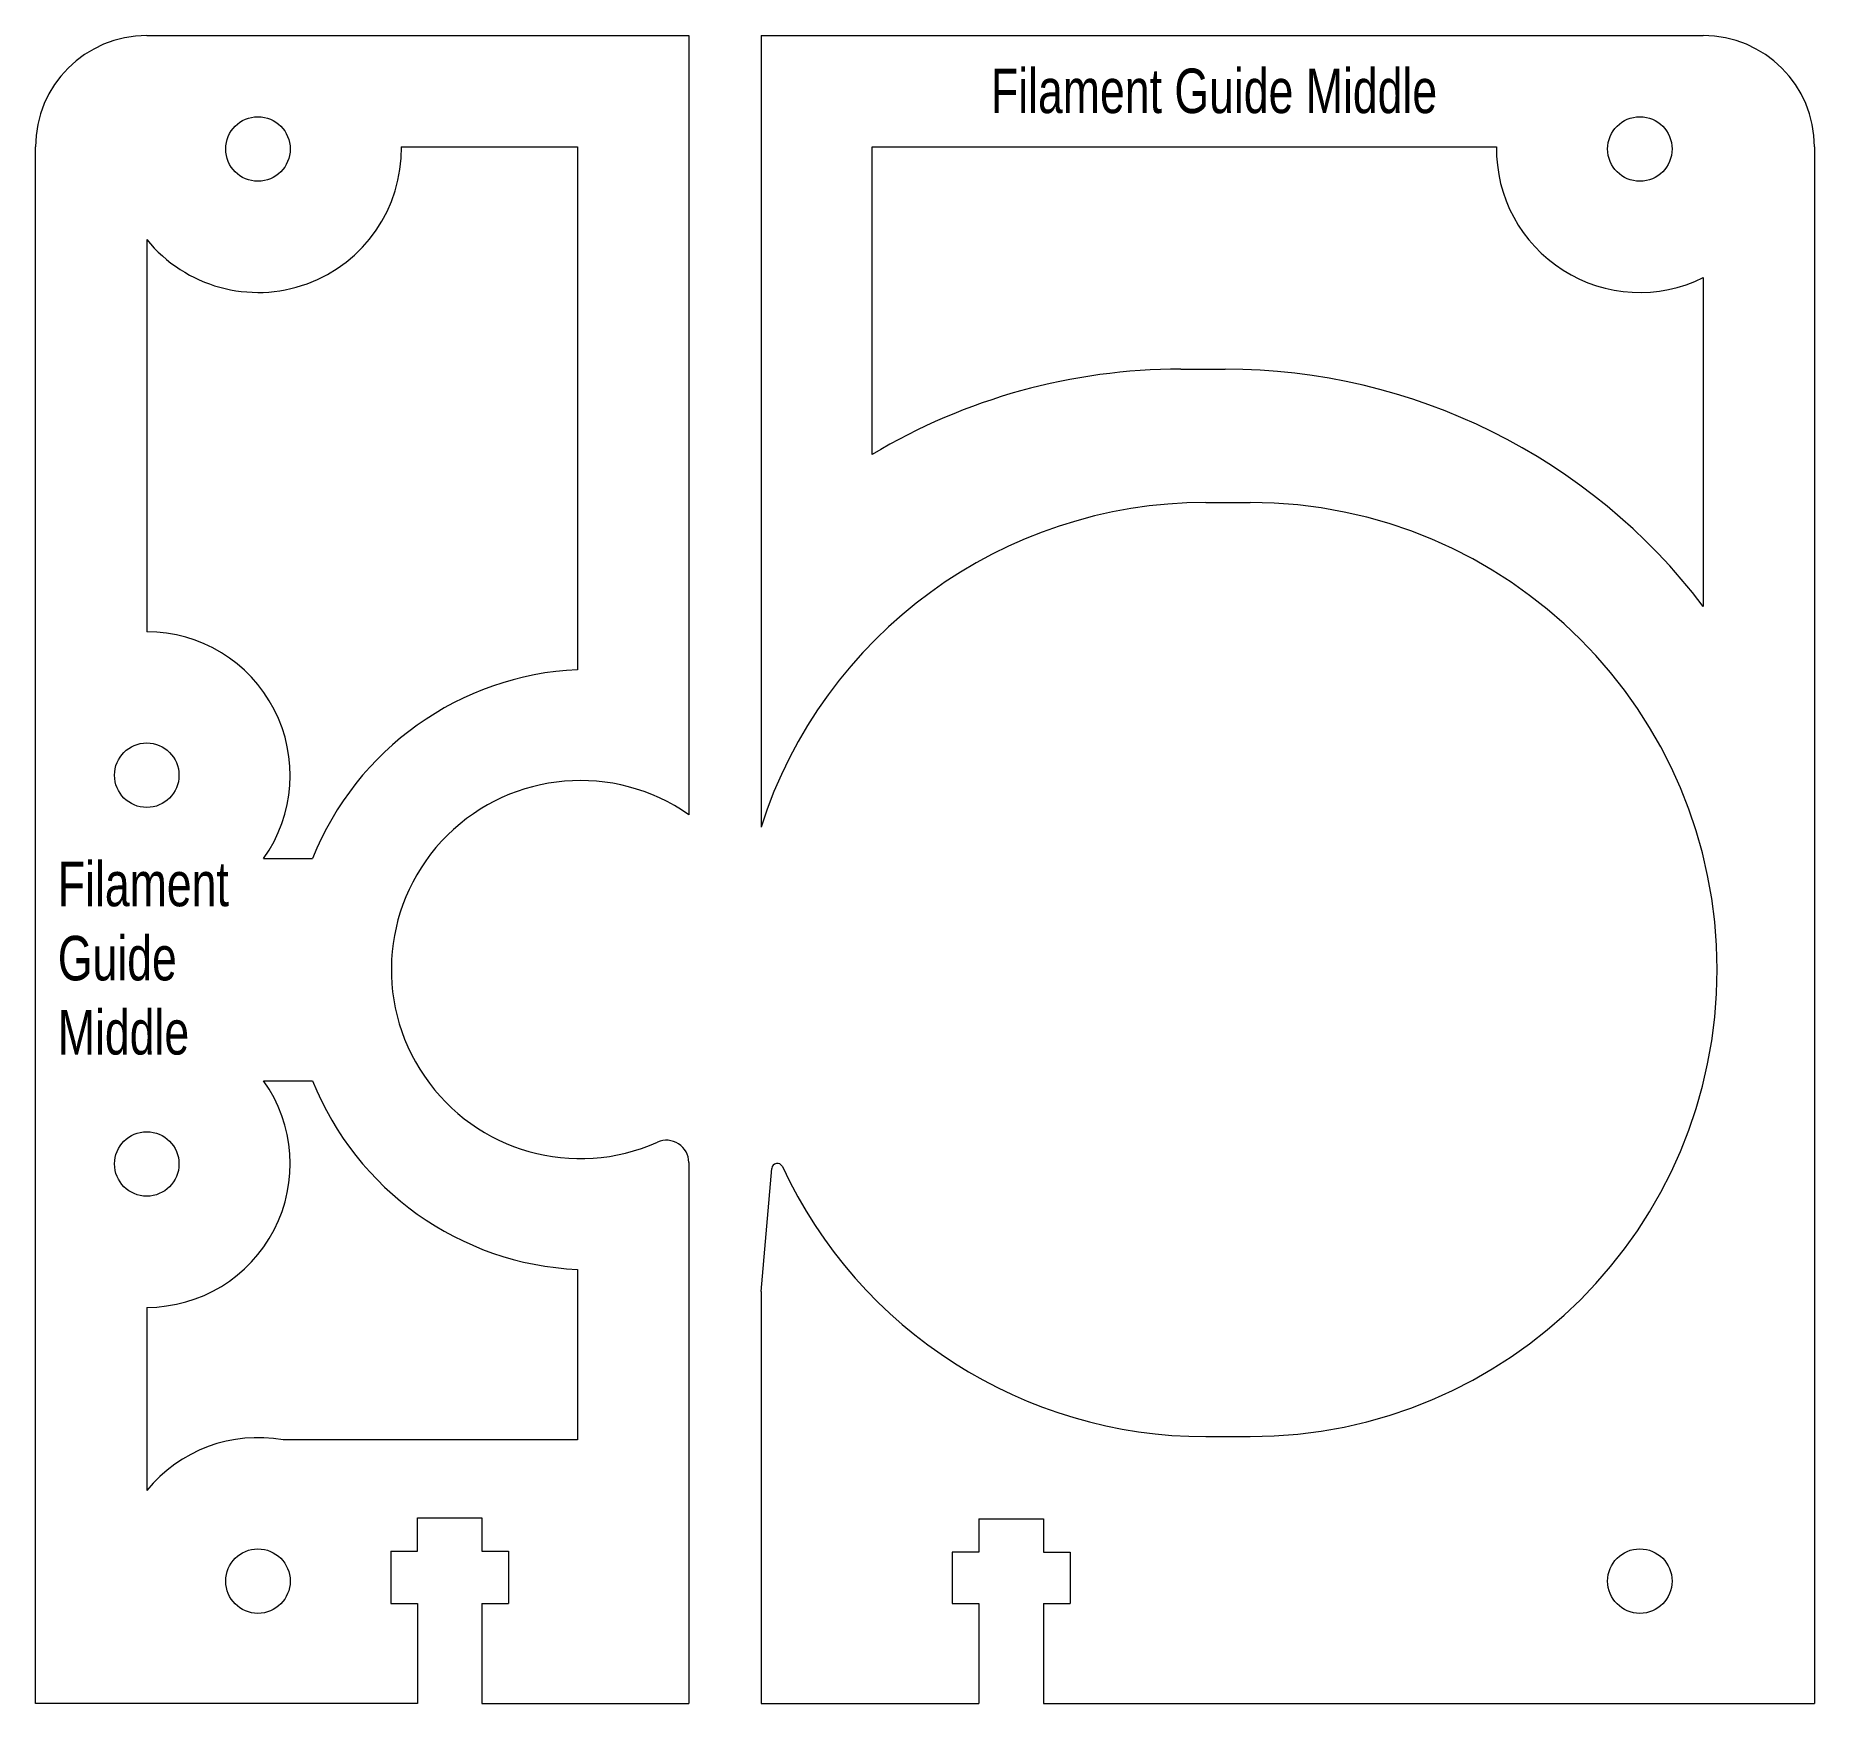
# Model space of a CAD drawing. Header units: millimetres. Extents: x 0 to 80, y 0 to 75.
import ezdxf

# ---------------------------------------------------------------- set-up
doc = ezdxf.new("R2010")
doc.units = ezdxf.units.MM
for name, color, linetype, lineweight, true_color in [('Filament Guide Middle', 7, 'CONTINUOUS', 0, 0x000000), ('Filament Guide Middle Honeycomb', 7, 'CONTINUOUS', 0, 0x000000), ('Filament Guide Middle Text', 4, 'CONTINUOUS', 0, 0x00ffff)]:
    doc.layers.add(name, color=color, linetype=linetype, lineweight=lineweight, true_color=true_color)
doc.styles.get("Standard").update_dxf_attribs({"font": 'txt', "width": 0.75})

msp = doc.modelspace()

# ---------------------------------------------------------------- linework, layer by layer
at = {"layer": 'Filament Guide Middle'}
for p, q in [((5, 75), (29.375, 75)), ((29.375, 75), (29.375, 39.963)), ((32.625, 75), (75, 75)), ((32.625, 75), (32.625, 39.403)), ((0, 0), (0, 70)), ((80, 70), (80, 0)), ((52.625, 54), (54.625, 54)), ((29.375, 24.326), (29.375, 0)), ((32.625, 18.526), (33.109, 24.058)), ((32.625, 18.526), (32.625, 0)), ((52.625, 12), (54.625, 12)), ((17.175, 6.85), (17.175, 8.35)), ((17.175, 8.35), (20.075, 8.35)), ((20.075, 8.35), (20.075, 6.85)), ((42.425, 8.3), (42.425, 6.8)), ((42.425, 8.3), (45.325, 8.3)), ((45.325, 8.3), (45.325, 6.8)), ((15.975, 6.85), (15.975, 4.5)), ((15.975, 6.85), (17.175, 6.85)), ((20.075, 6.85), (21.275, 6.85)), ((21.275, 6.85), (21.275, 4.5)), ((41.225, 6.8), (41.225, 4.5)), ((42.425, 6.8), (41.225, 6.8)), ((45.325, 6.8), (46.525, 6.8)), ((46.525, 6.8), (46.525, 4.5)), ((15.975, 4.5), (17.175, 4.5)), ((17.175, 4.5), (17.175, 0)), ((20.075, 4.5), (21.275, 4.5)), ((20.075, 4.5), (20.075, 0)), ((41.225, 4.5), (42.425, 4.5)), ((42.425, 4.5), (42.425, 0)), ((45.325, 4.5), (46.525, 4.5)), ((45.325, 4.5), (45.325, 0)), ((17.175, 0), (0, 0)), ((20.075, 0), (29.375, 0)), ((32.625, 0), (42.425, 0)), ((45.325, 0), (80, 0))]:
    msp.add_line(p, q, dxfattribs=at)
for centre in [(10, 69.9), (72.15, 69.9), (5, 41.74), (5, 24.26), (10, 5.5), (72.15, 5.5)]:
    msp.add_circle(centre, 1.45, dxfattribs=at)
for centre, radius, start, end in [((5, 70), 5, 90, 180), ((75, 70), 5, 0, 90), ((52.625, 33), 21, 90, 162.24721), ((54.625, 33), 21, 270, 90), ((24.5, 33), 8.5, 55.00329, 294.07265), ((28.375, 24.326), 1, 0, 114.07265), ((33.358, 24.036), 0.25, 24.94928, 175), ((52.625, 33), 21, 204.94928, 270)]:
    msp.add_arc(centre, radius, start, end, dxfattribs=at)
at = {"layer": 'Filament Guide Middle Honeycomb'}
for p, q in [((16.449, 70), (24.375, 70)), ((24.375, 70), (24.375, 46.485)), ((37.625, 56.162), (37.625, 70)), ((37.625, 70), (65.701, 70)), ((5, 65.825), (5, 48.19)), ((75, 64.114), (75, 49.332)), ((51.5, 60), (53.5, 60)), ((10.255, 38), (12.46, 38)), ((10.255, 28), (12.46, 28)), ((24.375, 19.514), (24.375, 11.85)), ((5, 17.81), (5, 9.575)), ((24.375, 11.85), (11.131, 11.85))]:
    msp.add_line(p, q, dxfattribs=at)
for centre, radius, start, end in [((10, 69.9), 6.45, 219.17739, 0.88834), ((72.15, 69.9), 6.45, 179.11166, 296.22265), ((51.5, 33), 27, 90, 120.92322), ((53.5, 33), 27, 37.22213, 90), ((5, 41.74), 6.45, 324.56036, 90), ((25, 33), 13.5, 92.65353, 158.26154), ((5, 24.26), 6.45, 270, 35.43964), ((25, 33), 13.5, 201.73846, 267.34647), ((10, 5.5), 6.45, 79.89769, 140.82261)]:
    msp.add_arc(centre, radius, start, end, dxfattribs=at)

# ---------------------------------------------------------------- texts
at = {"layer": 'Filament Guide Middle Text', "char_height": 2, "width": 100}
for s, insert, attachment_point in [('Filament\\~Guide\\~Middle', (53, 72.5), 5), ('Filament\\PGuide\\PMiddle', (1, 33.5), 4)]:
    msp.add_mtext(s, dxfattribs=dict(at, insert=insert, attachment_point=attachment_point))

doc.saveas('drawing.dxf')
